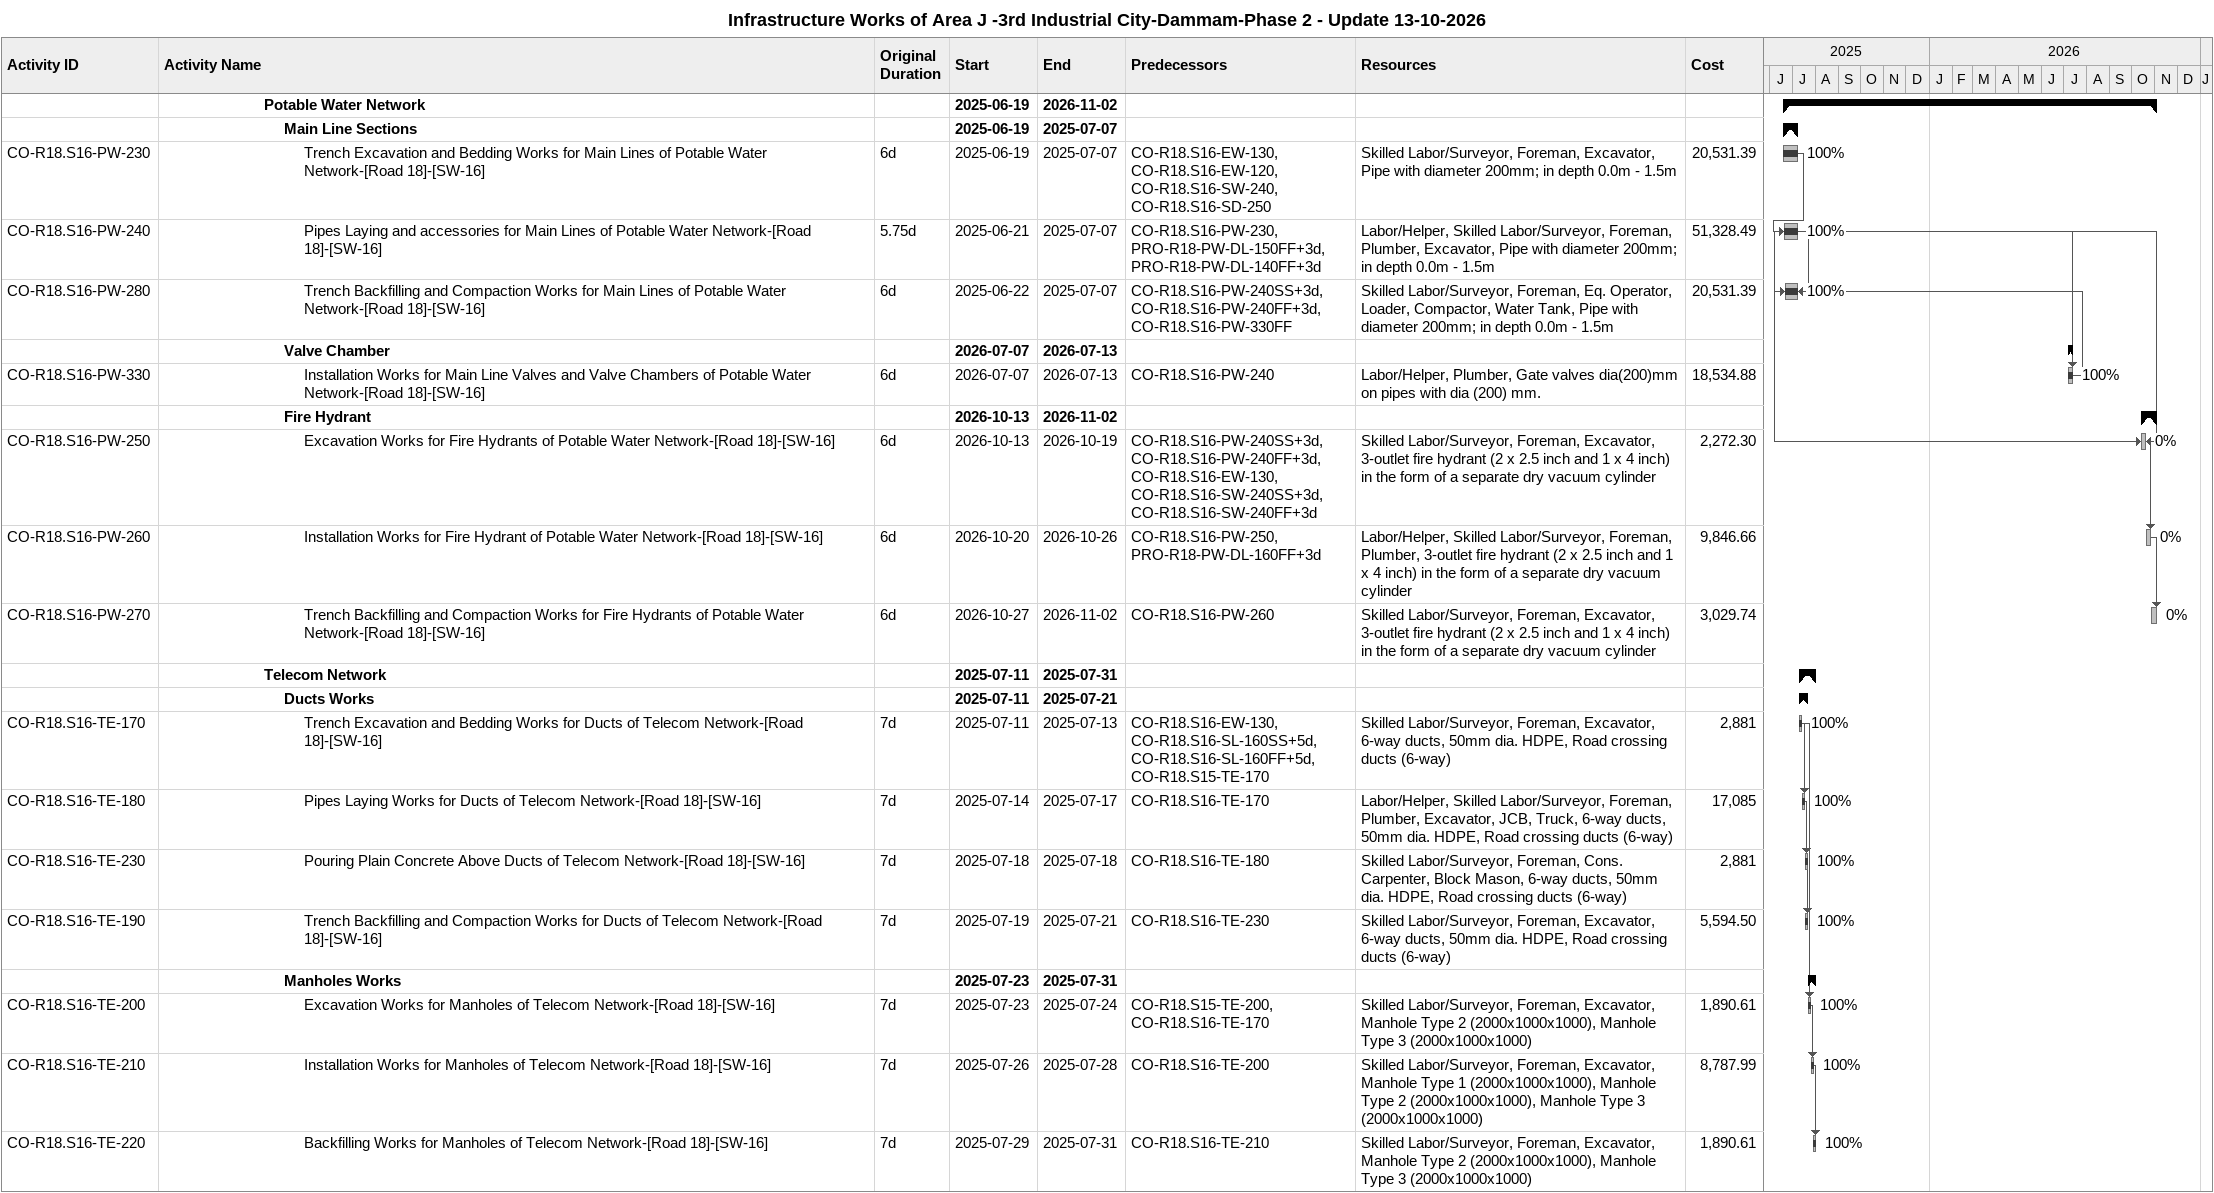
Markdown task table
Infrastructure Works of Area J -3rd Industrial City-Dammam-Phase 2 - Update 13-10-2026

| ID | Level | Task | Original duration | Start | Finish | Predecessors | Resources | % complete | Cost |
|---|---|---|---|---|---|---|---|---|---|
|  | 6 | **Potable Water Network** |  | 2025-06-19 | 2026-11-02 |  |  |  |  |
|  | 7 | **Main Line Sections** |  | 2025-06-19 | 2025-07-07 |  |  |  |  |
| CO-R18.S16-PW-230 | 8 | Trench Excavation and Bedding Works for Main Lines of Potable Water Network-[Road 18]-[SW-16] | 6d | 2025-06-19 | 2025-07-07 | CO-R18.S16-EW-130, CO-R18.S16-EW-120, CO-R18.S16-SW-240, CO-R18.S16-SD-250 | Skilled Labor/Surveyor, Foreman, Excavator, Pipe with diameter 200mm; in depth 0.0m - 1.5m | 100 | 20531.39 |
| CO-R18.S16-PW-240 | 8 | Pipes Laying and accessories for Main Lines of Potable Water Network-[Road 18]-[SW-16] | 5.75d | 2025-06-21 | 2025-07-07 | CO-R18.S16-PW-230, PRO-R18-PW-DL-150FF+3d, PRO-R18-PW-DL-140FF+3d | Labor/Helper, Skilled Labor/Surveyor, Foreman, Plumber, Excavator, Pipe with diameter 200mm; in depth 0.0m - 1.5m | 100 | 51328.49 |
| CO-R18.S16-PW-280 | 8 | Trench Backfilling and Compaction Works for Main Lines of Potable Water Network-[Road 18]-[SW-16] | 6d | 2025-06-22 | 2025-07-07 | CO-R18.S16-PW-240SS+3d, CO-R18.S16-PW-240FF+3d, CO-R18.S16-PW-330FF | Skilled Labor/Surveyor, Foreman, Eq. Operator, Loader, Compactor, Water Tank, Pipe with diameter 200mm; in depth 0.0m - 1.5m | 100 | 20531.39 |
|  | 7 | **Valve Chamber** |  | 2026-07-07 | 2026-07-13 |  |  |  |  |
| CO-R18.S16-PW-330 | 8 | Installation Works for Main Line Valves and Valve Chambers of Potable Water Network-[Road 18]-[SW-16] | 6d | 2026-07-07 | 2026-07-13 | CO-R18.S16-PW-240 | Labor/Helper, Plumber, Gate valves dia(200)mm on pipes with dia (200) mm. | 100 | 18534.88 |
|  | 7 | **Fire Hydrant** |  | 2026-10-13 | 2026-11-02 |  |  |  |  |
| CO-R18.S16-PW-250 | 8 | Excavation Works for Fire Hydrants of Potable Water Network-[Road 18]-[SW-16] | 6d | 2026-10-13 | 2026-10-19 | CO-R18.S16-PW-240SS+3d, CO-R18.S16-PW-240FF+3d, CO-R18.S16-EW-130, CO-R18.S16-SW-240SS+3d, CO-R18.S16-SW-240FF+3d | Skilled Labor/Surveyor, Foreman, Excavator, 3-outlet fire hydrant (2 x 2.5 inch and 1 x 4 inch) in the form of a separate dry vacuum cylinder | 0 | 2272.30 |
| CO-R18.S16-PW-260 | 8 | Installation Works for Fire Hydrant of Potable Water Network-[Road 18]-[SW-16] | 6d | 2026-10-20 | 2026-10-26 | CO-R18.S16-PW-250, PRO-R18-PW-DL-160FF+3d | Labor/Helper, Skilled Labor/Surveyor, Foreman, Plumber, 3-outlet fire hydrant (2 x 2.5 inch and 1 x 4 inch) in the form of a separate dry vacuum cylinder | 0 | 9846.66 |
| CO-R18.S16-PW-270 | 8 | Trench Backfilling and Compaction Works for Fire Hydrants of Potable Water Network-[Road 18]-[SW-16] | 6d | 2026-10-27 | 2026-11-02 | CO-R18.S16-PW-260 | Skilled Labor/Surveyor, Foreman, Excavator, 3-outlet fire hydrant (2 x 2.5 inch and 1 x 4 inch) in the form of a separate dry vacuum cylinder | 0 | 3029.74 |
|  | 6 | **Telecom Network** |  | 2025-07-11 | 2025-07-31 |  |  |  |  |
|  | 7 | **Ducts Works** |  | 2025-07-11 | 2025-07-21 |  |  |  |  |
| CO-R18.S16-TE-170 | 8 | Trench Excavation and Bedding Works for Ducts of Telecom Network-[Road 18]-[SW-16] | 7d | 2025-07-11 | 2025-07-13 | CO-R18.S16-EW-130, CO-R18.S16-SL-160SS+5d, CO-R18.S16-SL-160FF+5d, CO-R18.S15-TE-170 | Skilled Labor/Surveyor, Foreman, Excavator, 6-way ducts, 50mm dia. HDPE, Road crossing ducts (6-way) | 100 | 2881 |
| CO-R18.S16-TE-180 | 8 | Pipes Laying Works for Ducts of Telecom Network-[Road 18]-[SW-16] | 7d | 2025-07-14 | 2025-07-17 | CO-R18.S16-TE-170 | Labor/Helper, Skilled Labor/Surveyor, Foreman, Plumber, Excavator, JCB, Truck, 6-way ducts, 50mm dia. HDPE, Road crossing ducts (6-way) | 100 | 17085 |
| CO-R18.S16-TE-230 | 8 | Pouring Plain Concrete Above Ducts of Telecom Network-[Road 18]-[SW-16] | 7d | 2025-07-18 | 2025-07-18 | CO-R18.S16-TE-180 | Skilled Labor/Surveyor, Foreman, Cons. Carpenter, Block Mason, 6-way ducts, 50mm dia. HDPE, Road crossing ducts (6-way) | 100 | 2881 |
| CO-R18.S16-TE-190 | 8 | Trench Backfilling and Compaction Works for Ducts of Telecom Network-[Road 18]-[SW-16] | 7d | 2025-07-19 | 2025-07-21 | CO-R18.S16-TE-230 | Skilled Labor/Surveyor, Foreman, Excavator, 6-way ducts, 50mm dia. HDPE, Road crossing ducts (6-way) | 100 | 5594.50 |
|  | 7 | **Manholes Works** |  | 2025-07-23 | 2025-07-31 |  |  |  |  |
| CO-R18.S16-TE-200 | 8 | Excavation Works for Manholes of Telecom Network-[Road 18]-[SW-16] | 7d | 2025-07-23 | 2025-07-24 | CO-R18.S15-TE-200, CO-R18.S16-TE-170 | Skilled Labor/Surveyor, Foreman, Excavator, Manhole Type 2 (2000x1000x1000), Manhole Type 3 (2000x1000x1000) | 100 | 1890.61 |
| CO-R18.S16-TE-210 | 8 | Installation Works for Manholes of Telecom Network-[Road 18]-[SW-16] | 7d | 2025-07-26 | 2025-07-28 | CO-R18.S16-TE-200 | Skilled Labor/Surveyor, Foreman, Excavator, Manhole Type 1 (2000x1000x1000), Manhole Type 2 (2000x1000x1000), Manhole Type 3 (2000x1000x1000) | 100 | 8787.99 |
| CO-R18.S16-TE-220 | 8 | Backfilling Works for Manholes of Telecom Network-[Road 18]-[SW-16] | 7d | 2025-07-29 | 2025-07-31 | CO-R18.S16-TE-210 | Skilled Labor/Surveyor, Foreman, Excavator, Manhole Type 2 (2000x1000x1000), Manhole Type 3 (2000x1000x1000) | 100 | 1890.61 |
